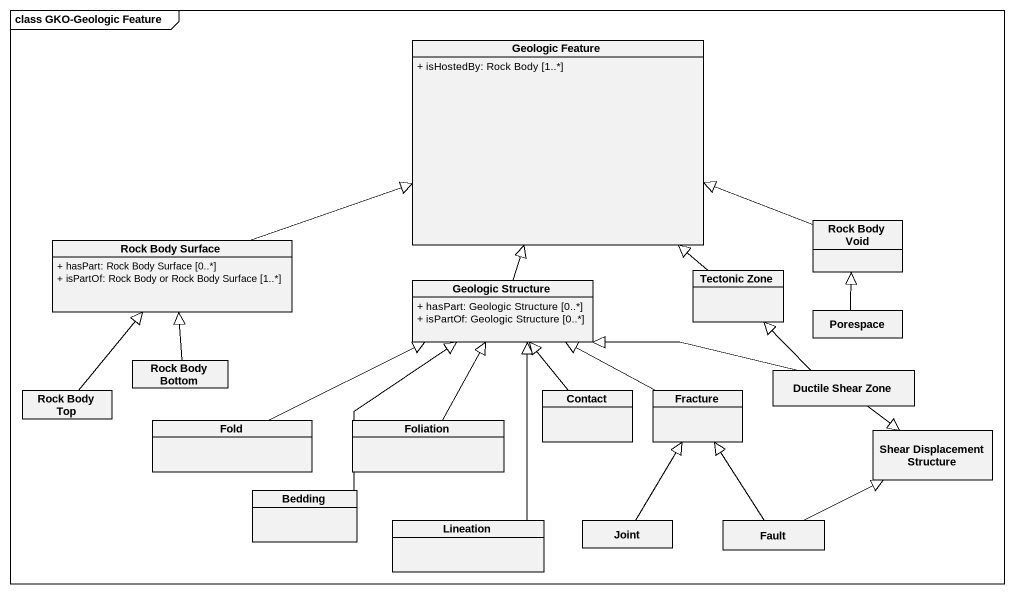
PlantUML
@startuml
mainframe class GKO-Geologic Feature
hide circle
hide empty members
skinparam classAttributeIconSize 0
class "Geologic Feature" as Geologic_Feature {
  + isHostedBy: Rock Body [1..*]
}
class "Rock Body Void" as Rock_Body_Void
class "Rock Body Surface" as Rock_Body_Surface {
  + hasPart: Rock Body Surface [0..*]
  + isPartOf: Rock Body or Rock Body Surface [1..*]
}
class "Tectonic Zone" as Tectonic_Zone
class "Geologic Structure" as Geologic_Structure {
  + hasPart: Geologic Structure [0..*]
  + isPartOf: Geologic Structure [0..*]
}
class Porespace
class "Rock Body Bottom" as Rock_Body_Bottom
class "Rock Body Top" as Rock_Body_Top
class Contact
class Fracture
class "Ductile Shear Zone" as Ductile_Shear_Zone
class Fold
class Foliation
class "Shear Displacement Structure" as Shear_Displacement_Structure
class Bedding
class Lineation
class Joint
class Fault
Rock_Body_Void -left-|> Geologic_Feature
Rock_Body_Surface -right-|> Geologic_Feature
Tectonic_Zone -up-|> Geologic_Feature
Geologic_Structure -up-|> Geologic_Feature
Porespace -up-|> Rock_Body_Void
Rock_Body_Bottom -up-|> Rock_Body_Surface
Rock_Body_Top -up-|> Rock_Body_Surface
Contact -up-|> Geologic_Structure
Fracture -left-|> Geologic_Structure
Ductile_Shear_Zone -up-|> Tectonic_Zone
Ductile_Shear_Zone -left-|> Geologic_Structure
Ductile_Shear_Zone --|> Shear_Displacement_Structure
Fold -right-|> Geologic_Structure
Foliation -up-|> Geologic_Structure
Bedding -up-|> Geologic_Structure
Lineation -up-|> Geologic_Structure
Joint -up-|> Fracture
Fault -up-|> Fracture
Fault -right-|> Shear_Displacement_Structure
@enduml
